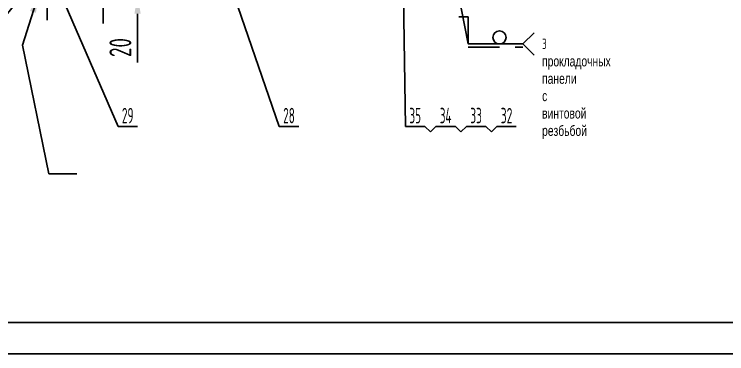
# Model space of a CAD drawing. Header units: millimetres. Extents: x 0 to 12600, y -344 to 8910.
# Drawn here: x 1924 to 5340, y 0 to 1629 of the extents above; entities that cross this region are included whole.
import ezdxf
from ezdxf.enums import TextEntityAlignment as Align

# ---------------------------------------------------------------- set-up
doc = ezdxf.new("R2010")
doc.units = ezdxf.units.MM
doc.header["$LTSCALE"] = 300
doc.header["$MEASUREMENT"] = 0
doc.linetypes.add('F', pattern=[0.75, 0.5, -0.25])
doc.linetypes.add('G', pattern=[2, 1.25, -0.25, 0.25, -0.25])
for name, color, linetype in [('01', 7, 'Continuous'), ('02', 1, 'Continuous'), ('04', 2, 'F'), ('05', 4, 'G'), ('08', 1, 'Continuous'), ('11', 3, 'Continuous'), ('13', 3, 'Continuous')]:
    doc.layers.add(name, color=color, linetype=linetype)
doc.styles.get("Standard").update_dxf_attribs({"font": 'isocp', "width": 0.707, "bigfont": 'intecad.shx'})
doc.dimstyles.new('INTE', dxfattribs={"dimscale": 30, "dimtxt": 3.5, "dimasz": 3, "dimexe": 3, "dimexo": 0, "dimgap": 1, "dimtad": 1, "dimdec": 4, "dimdsep": 46, "dimtxsty": 'Standard', "dimcen": 0, "dimclrd": 1, "dimclre": 1, "dimclrt": 3, "dimazin": 0, "dimtfac": 1, "dimtdec": 4, "dimtmove": 0, "dimatfit": 0, "dimfxl": 1, "dimarcsym": 0})

# ---------------------------------------------------------------- blocks, each defined once
blk = doc.blocks.new('*U91', base_point=(2440.9, 1070.6))
at = {"layer": '01'}
blk.add_lwpolyline([(2139.2, 953), (2214.2, 878), (2139.2, 878)], close=True, dxfattribs=at)
blk.add_circle((2281.7, 878), 30, dxfattribs=at)
at = {"layer": '02'}
blk.add_lwpolyline([(2440.9, 1070.6, 0, 12, 0), (2407.4, 1030.2, 12, 12, 0)], format="xyseb", dxfattribs=at)
for points in [[(2407.4, 1030.2), (2281.7, 878), (2019.2, 878)], [(1966.2, 931.1), (2019.2, 878), (1966.2, 825)]]:
    blk.add_lwpolyline(points, dxfattribs=at)
at = {"layer": '04'}
blk.add_line((2281.7, 862.3), (2019.2, 862.3), dxfattribs=at)
at = {"layer": '13', "width": 0.707}
blk.add_text('4', height=52.5, dxfattribs=at).set_placement((2059.7, 895.3))
at = {"layer": '13', "width": 1.010989}
blk.add_text('N', height=52.5, dxfattribs=at).set_placement((1906.7, 851.8), (1941.2, 851.8), align=Align.FIT)
blk = doc.blocks.new('*D122')
at = {"layer": '08', "color": 1, "lineweight": -2}
for p, q in [((2515.5, 1831), (2515.5, 1921)), ((2117.9, 1721), (2605.5, 1721)), ((2221.8, 1741), (2605.5, 1741)), ((2515.5, 1741), (2515.5, 1721)), ((2515.5, 1631), (2515.5, 1397.4))]:
    blk.add_line(p, q, dxfattribs=at)
at = {"layer": '08', "color": 1}
for points in [[(2500.5, 1831), (2530.5, 1831), (2515.5, 1741)], [(2500.5, 1631), (2530.5, 1631), (2515.5, 1721)]]:
    blk.add_solid(points, dxfattribs=at)
at = {"layer": 'Defpoints', "color": 0}
for p in [(2117.9, 1721), (2221.8, 1741), (2515.5, 1721)]:
    blk.add_point(p, dxfattribs=at)
at = {"layer": '08', "color": 3, "insert": (2433, 1469.2), "char_height": 105, "attachment_point": 5, "rotation": 90}
blk.add_mtext('20', dxfattribs=at)
blk = doc.blocks.new('*U164')
at = {"layer": '01'}
blk.add_lwpolyline([(25, 5), (415, 5)], dxfattribs=at)
at = {"layer": '02'}
blk.add_lwpolyline([(0, 0), (420, 0)], dxfattribs=at)

msp = doc.modelspace()

# ---------------------------------------------------------------- linework, layer by layer
at = {"layer": '01'}
for p, q in [((4100.55801, 1616.63419), (4055.61998, 1616.63419)), ((4100.55801, 1486.45189), (4100.55801, 1616.63419))]:
    msp.add_line(p, q, dxfattribs=at)
msp.add_circle((4250.55801, 1517.95189), 31.5, dxfattribs=at)
at = {"layer": '02'}
for p, q in [((3767.81432, 3089.98047), (3800.0305, 1090.67502)), ((2692.42175, 2546.52625), (3195.1238, 1090.67502)), ((2140.92545, 1740.98047), (2421.77201, 1090.67502)), ((2421.77201, 1090.67502), (2514.77201, 1090.67502)), ((3195.1238, 1090.67502), (3288.1238, 1090.67502)), ((3893.0305, 1090.67502), (3800.0305, 1090.67502)), ((3919.547, 1064.15851), (3893.0305, 1090.67502)), ((3946.06351, 1090.67502), (3919.547, 1064.15851)), ((4039.06351, 1090.67502), (3946.06351, 1090.67502)), ((4065.58001, 1064.15851), (4039.06351, 1090.67502)), ((4092.09652, 1090.67502), (4065.58001, 1064.15851)), ((4185.09652, 1090.67502), (4092.09652, 1090.67502)), ((4211.61302, 1064.15851), (4185.09652, 1090.67502)), ((4238.12952, 1090.67502), (4211.61302, 1064.15851)), ((4331.12952, 1090.67502), (4238.12952, 1090.67502))]:
    msp.add_line(p, q, dxfattribs=at)
for points in [[(3800.85932, 3013.91657), (4100.55801, 1486.45189), (4363.05801, 1486.45189)], [(4416.09102, 1539.48489), (4363.05801, 1486.45189), (4416.09102, 1433.41888)]]:
    msp.add_lwpolyline(points, dxfattribs=at)
at = {"layer": '04'}
msp.add_line((4100.55801, 1470.70189), (4363.05801, 1470.70189), dxfattribs=at)
at = {"layer": '05', "color": 4, "linetype": 'G'}
msp.add_line((2349.91053, 1584.4354), (2349.91053, 1971.04826), dxfattribs=at)
at = {"layer": '05', "color": 142, "linetype": 'G'}
msp.add_line((2081.41053, 1600.25746), (2081.41053, 1908.13776), dxfattribs=at)

# ---------------------------------------------------------------- block references
at = {"layer": '01'}
msp.add_blockref('*U91', (1976.33892, 1735.98047), dxfattribs=at)
at = {"layer": '02', "xscale": 30, "yscale": 30, "zscale": 30}
msp.add_blockref('*U164', (0, 0), dxfattribs=at)

# ---------------------------------------------------------------- texts
at = {"layer": '02', "insert": (4454.90936, 1512.06757), "char_height": 50, "width": 2.6554494, "attachment_point": 1}
msp.add_mtext('{\\Fisocp,intecad|c204;\\C3;3 \\fArial|b0|i0|c204|p34;прокладочных панели\\Pс винтовой резбьбой}', dxfattribs=at)
at = {"layer": '11'}
for s, width, p, p2 in [('29', 0.568672, (2440.37201, 1105.67502), (2496.17201, 1105.67502)), ('28', 0.601243, (3213.7238, 1105.67502), (3269.5238, 1105.67502)), ('35', 0.581958, (3818.6305, 1105.67502), (3874.4305, 1105.67502)), ('34', 0.556706, (3964.66351, 1105.67502), (4020.46351, 1105.67502)), ('33', 0.581958, (4110.69652, 1105.67502), (4166.49652, 1105.67502)), ('32', 0.573679, (4256.72952, 1105.67502), (4312.52952, 1105.67502))]:
    msp.add_text(s, height=74.246212, dxfattribs=dict(at, width=width)).set_placement(p, p2, align=Align.FIT)

# ---------------------------------------------------------------- dimensions: what is measured, and where the dimension line sits
at = {"layer": '08'}
dim = msp.add_linear_dim(base=(2515.51994, 1720.98047), p1=(2221.76117, 1740.98047), p2=(2117.91053, 1720.98047), angle=90, dimstyle='INTE', dxfattribs=at)
dim.commit()
dim.dimension.update_dxf_attribs({"geometry": '*D122', "text_midpoint": (2433.0096, 1469.17945)})

# ---------------------------------------------------------------- leaders
at = {"layer": '01', "annotation_type": 0, "has_hookline": 1, "hookline_direction": 0, "text_width": 14.847}
msp.add_leader([(2041.24506, 1725.98047), (1963.92326, 1480.39057), (2090.14916, 863.03481), (2180.14916, 863.03481)], dimstyle='INTE', dxfattribs=at)

doc.saveas('drawing.dxf')
